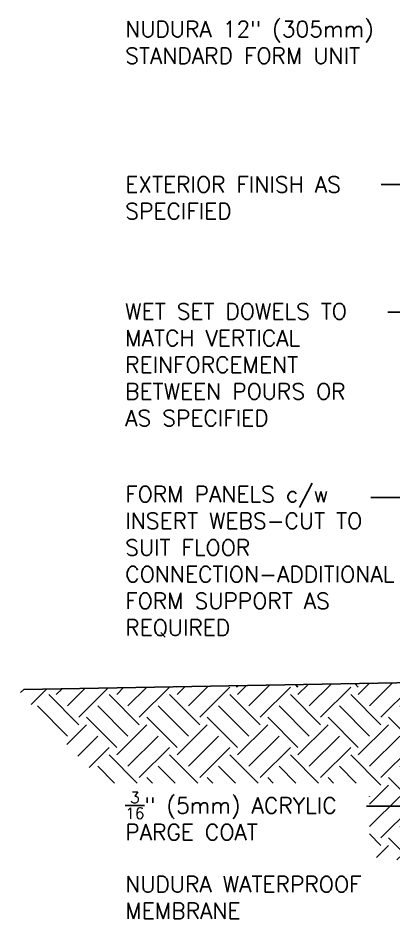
# Model space of a CAD drawing. Header units: inches. Extents: x 99.6 to 151.4, y 81.8 to 160.
# Drawn here: x 99.57 to 117.17, y 115.19 to 157.41 of the extents above; entities that cross this region are included whole.
import ezdxf

# ---------------------------------------------------------------- set-up
doc = ezdxf.new("R2010")
doc.units = ezdxf.units.IN
doc.header["$LTSCALE"] = 0.5
doc.header["$MEASUREMENT"] = 0
for name, color, linetype in [('HATCH', 12, 'Continuous'), ('LINE50', 5, 'Continuous'), ('TEXT', 4, 'Continuous')]:
    doc.layers.add(name, color=color, linetype=linetype)
doc.styles.add('DIM', font='romans.shx', dxfattribs={"width": 0.7})
doc.styles.add('ROMANS', font='romans.shx', dxfattribs={"height": 0.75})
doc.styles.get("Standard").update_dxf_attribs({"font": 'romans.shx', "height": 0.75})
doc.dimstyles.new('ext_12', dxfattribs={"dimscale": 12, "dimtxt": 0.09375, "dimasz": 0.09375, "dimexe": 0.09375, "dimexo": 0.0625, "dimgap": 0.0625, "dimtad": 1, "dimdec": 1, "dimzin": 3, "dimdsep": 46, "dimlunit": 4, "dimtxsty": 'DIM', "dimcen": 0.09, "dimdle": 0.09375, "dimclrt": 4, "dimadec": 0, "dimazin": 0, "dimtfac": 1, "dimtdec": 1, "dimtmove": 2, "dimatfit": 3, "dimfxl": 1, "dimfrac": 2, "dimtolj": 1, "dimtzin": 0, "dimarcsym": 0})

msp = doc.modelspace()

# ---------------------------------------------------------------- hatches: boundary and pattern name
at = {"layer": 'HATCH'}
h = msp.add_hatch(dxfattribs=at)
h.set_pattern_fill('EARTH', color=256, scale=8, angle=45, style=0)
h.set_pattern_definition([(45, (26.0483, -13.95), (2e-16, 2.828427), [2, -2]), (45, (25.518, -13.4196), (2e-16, 2.828427), [2, -2]), (45, (24.9877, -12.8893), (2e-16, 2.828427), [2, -2]), (135, (24.9877, -12.5357), (-2.828427, 4e-16), [2, -2]), (135, (25.518, -12.0054), (-2.828427, 4e-16), [2, -2]), (135, (26.0483, -11.475), (-2.828427, 4e-16), [2, -2])])
h.paths.add_polyline_path([(116.018, 121.559), (116.018, 118.2), (116.021, 118.182), (116.04, 118.153), (116.04, 118.122), (116.196, 118.09), (116.497, 118.057), (116.797, 118.022), (117.096, 117.986), (117.41, 117.946), (117.756, 117.9), (118.154, 117.843), (118.62, 117.772), (119.175, 117.686), (119.836, 117.58), (120.622, 117.451), (121.622, 117.451), (121.622, 120.326), (121.414, 120.326), (121.414, 126.326), (99.568, 125.944), (99.888, 125.576), (100.473, 124.908), (100.99, 124.322), (101.448, 123.809), (101.856, 123.36), (102.225, 122.966), (102.562, 122.617), (102.877, 122.303), (103.177, 122.017), (103.464, 121.757), (103.693, 121.559)])

# ---------------------------------------------------------------- linework, layer by layer
at = {"layer": 'LINE50'}
msp.add_line((99.833, 125.949), (121.414, 126.326), dxfattribs=at)

# ---------------------------------------------------------------- texts
at = {"layer": 'TEXT', "char_height": 0.75, "width": 12.95276, "attachment_point": 4, "style": 'ROMANS'}
for s, insert in [('NUDURA 12" (305mm) STANDARD FORM UNIT', (104.588, 156.264)), ('EXTERIOR FINISH AS SPECIFIED', (104.588, 148.983)), ('WET SET DOWELS TO MATCH VERTICAL REINFORCEMENT BETWEEN POURS OR AS SPECIFIED', (104.584, 141.162)), ('FORM PANELS c/w INSERT WEBS-CUT TO SUIT FLOOR CONNECTION-ADDITIONAL FORM SUPPORT AS REQUIRED', (104.588, 131.932))]:
    msp.add_mtext(s, dxfattribs=dict(at, insert=insert))
at = {"layer": 'TEXT', "char_height": 0.75, "attachment_point": 4}
for s, insert, width in [('\\A1;{\\H0.7x;\\S3/16;}" (5mm) ACRYLIC PARGE COAT', (104.588, 120.01), 12.12771), ('NUDURA WATERPROOF MEMBRANE', (104.588, 116.19), 15.29547)]:
    msp.add_mtext(s, dxfattribs=dict(at, insert=insert, width=width))

# ---------------------------------------------------------------- leaders
at = {"layer": 'TEXT'}
for points in [[(121.31, 149.599), (116.572, 149.599)], [(126.945, 143.631), (116.877, 143.631)], [(123.898, 136.585), (118.273, 134.939), (116.092, 134.939)], [(121.414, 123.79), (117.705, 120.476), (115.884, 120.476)]]:
    msp.add_leader(points, dimstyle='ext_12', dxfattribs=at)

doc.saveas('drawing.dxf')
